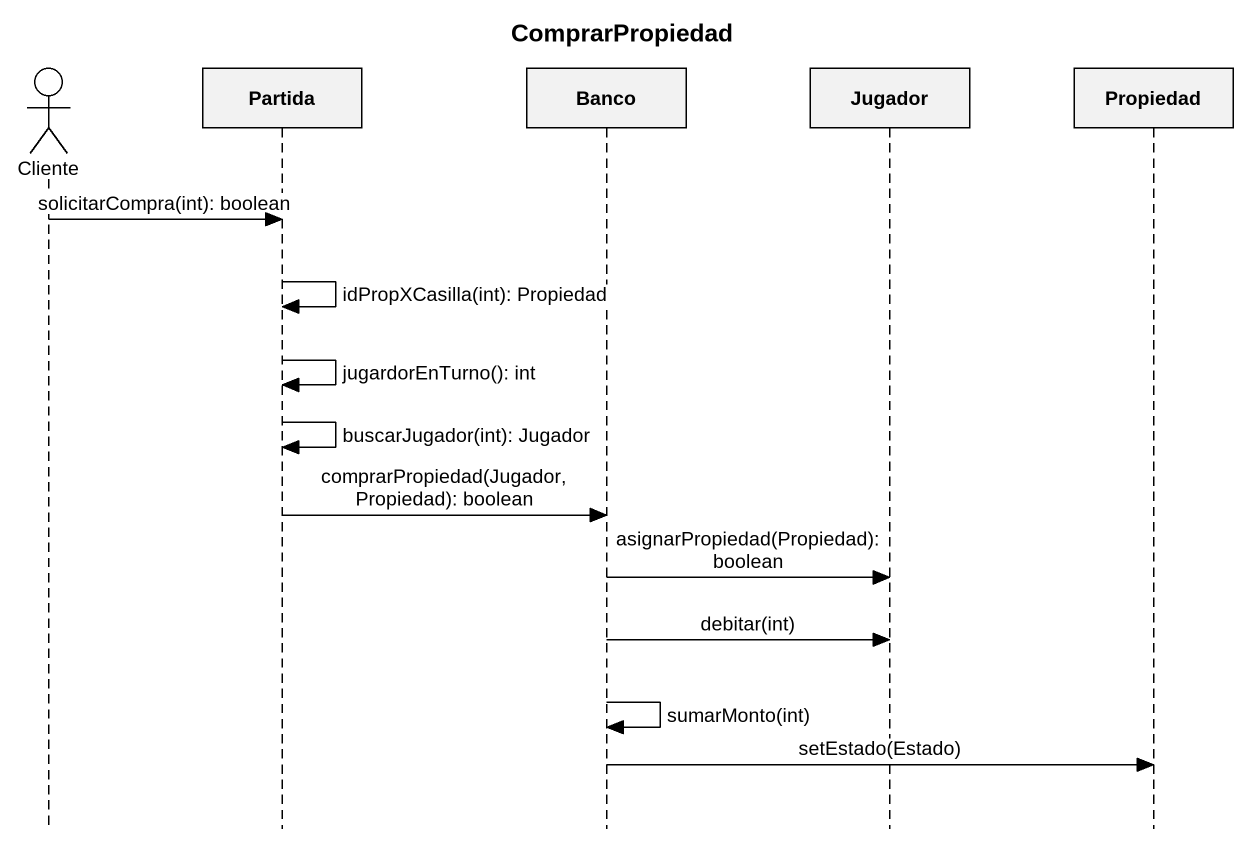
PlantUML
@startuml
title ComprarPropiedad
hide footbox
actor Cliente
participant Partida
participant Banco
participant Jugador
participant Propiedad

Cliente -> Partida : solicitarCompra(int): boolean
Partida -> Partida : idPropXCasilla(int): Propiedad
Partida -> Partida : jugardorEnTurno(): int
Partida -> Partida : buscarJugador(int): Jugador
Partida -> Banco : comprarPropiedad(Jugador, Propiedad): boolean
Banco -> Jugador : asignarPropiedad(Propiedad): boolean
Banco -> Jugador : debitar(int)
Banco -> Banco : sumarMonto(int)
Banco -> Propiedad : setEstado(Estado)
@enduml
